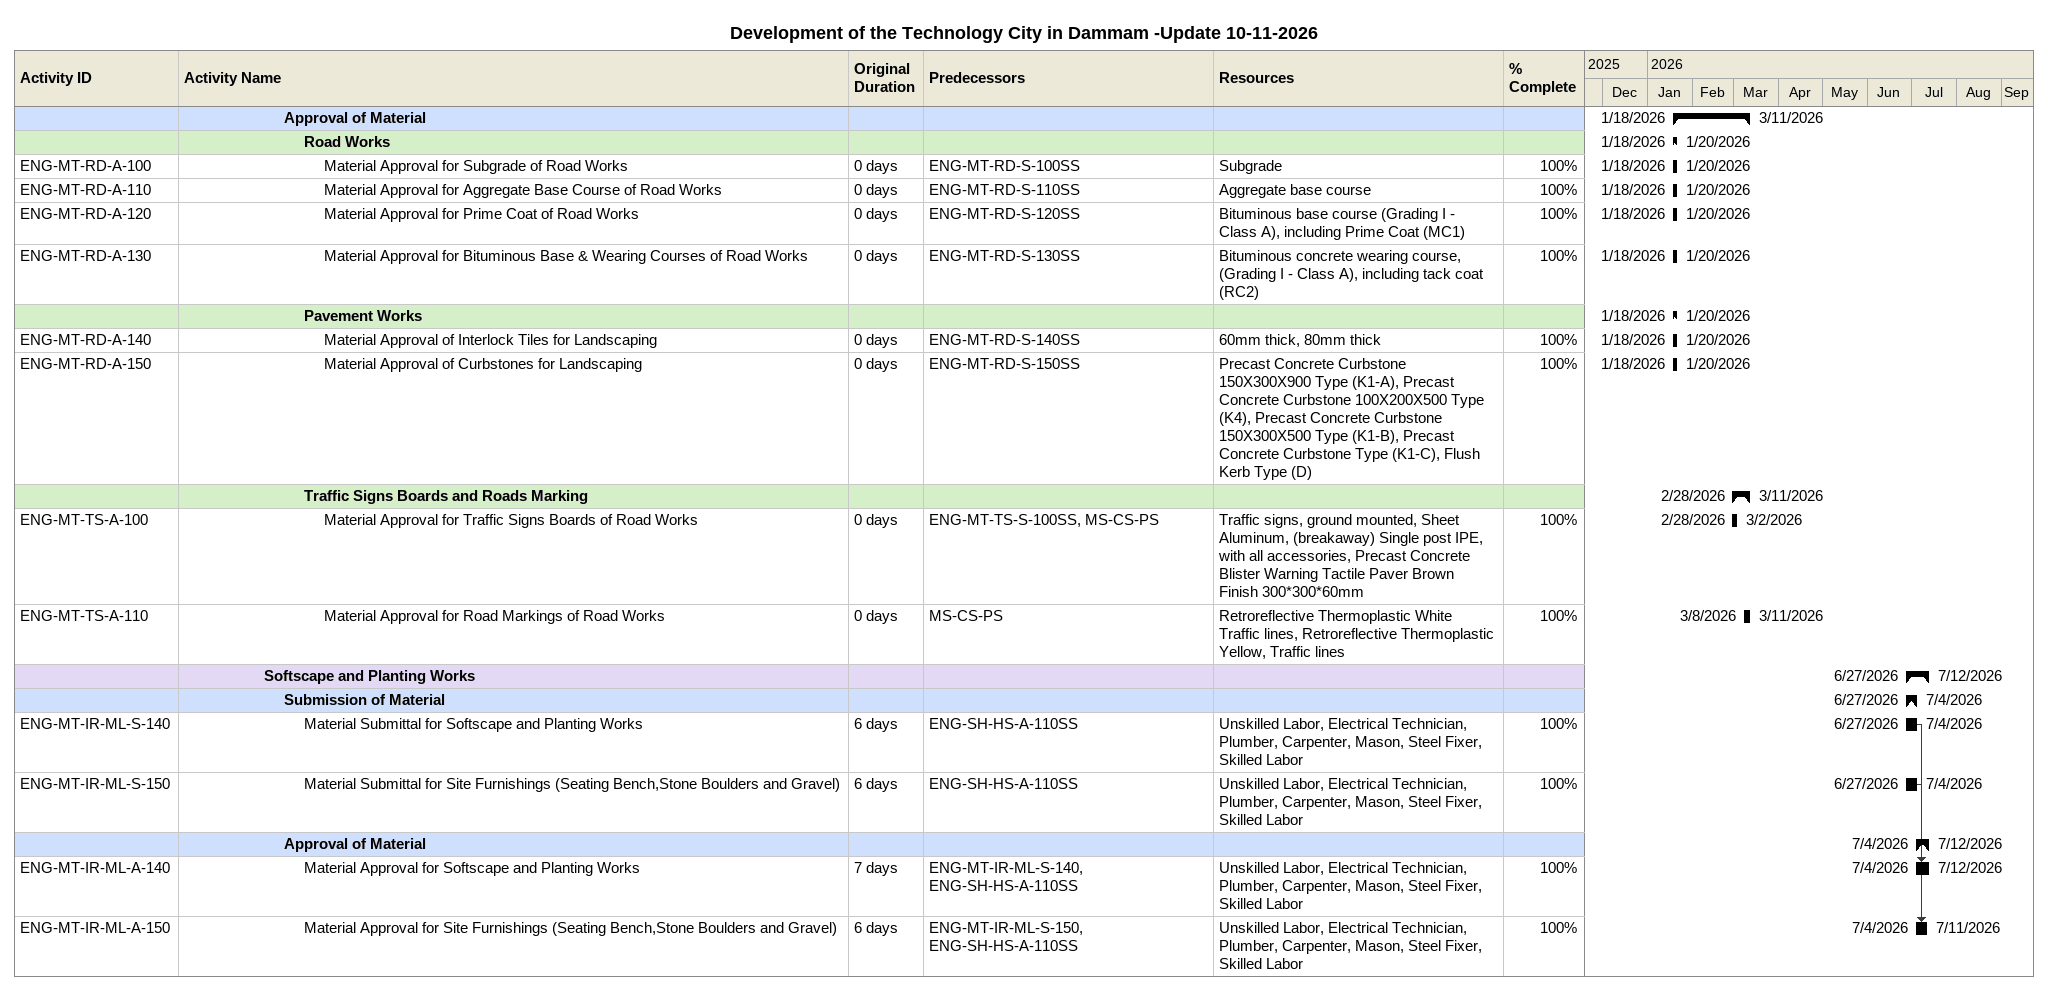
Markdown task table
Development of the Technology City in Dammam -Update 10-11-2026

| ID | Level | Task | Original duration | Start | Finish | Predecessors | Resources | % complete |
|---|---|---|---|---|---|---|---|---|
|  | 6 | **Approval of Material** |  | 2026-01-18 | 2026-03-11 |  |  |  |
|  | 7 | **Road Works** |  | 2026-01-18 | 2026-01-20 |  |  |  |
| ENG-MT-RD-A-100 | 8 | Material Approval for Subgrade of Road Works | 0d | 2026-01-18 | 2026-01-20 | ENG-MT-RD-S-100SS | Subgrade | 100 |
| ENG-MT-RD-A-110 | 8 | Material Approval for Aggregate Base Course of Road Works | 0d | 2026-01-18 | 2026-01-20 | ENG-MT-RD-S-110SS | Aggregate base course | 100 |
| ENG-MT-RD-A-120 | 8 | Material Approval for Prime Coat of Road Works | 0d | 2026-01-18 | 2026-01-20 | ENG-MT-RD-S-120SS | Bituminous base course (Grading I - Class A), including Prime Coat (MC1) | 100 |
| ENG-MT-RD-A-130 | 8 | Material Approval for Bituminous Base & Wearing Courses of Road Works | 0d | 2026-01-18 | 2026-01-20 | ENG-MT-RD-S-130SS | Bituminous concrete wearing course, (Grading I - Class A), including tack coat (RC2) | 100 |
|  | 7 | **Pavement Works** |  | 2026-01-18 | 2026-01-20 |  |  |  |
| ENG-MT-RD-A-140 | 8 | Material Approval of Interlock Tiles for Landscaping | 0d | 2026-01-18 | 2026-01-20 | ENG-MT-RD-S-140SS | 60mm thick, 80mm thick | 100 |
| ENG-MT-RD-A-150 | 8 | Material Approval of Curbstones for Landscaping | 0d | 2026-01-18 | 2026-01-20 | ENG-MT-RD-S-150SS | Precast Concrete Curbstone 150X300X900 Type (K1-A), Precast Concrete Curbstone 100X200X500 Type (K4), Precast Concrete Curbstone 150X300X500 Type (K1-B), Precast Concrete Curbstone Type (K1-C), Flush Kerb Type (D) | 100 |
|  | 7 | **Traffic Signs Boards and Roads Marking** |  | 2026-02-28 | 2026-03-11 |  |  |  |
| ENG-MT-TS-A-100 | 8 | Material Approval for Traffic Signs Boards of Road Works | 0d | 2026-02-28 | 2026-03-02 | ENG-MT-TS-S-100SS, MS-CS-PS | Traffic signs, ground mounted, Sheet Aluminum, (breakaway) Single post IPE, with all accessories, Precast Concrete Blister Warning Tactile Paver Brown Finish 300*300*60mm | 100 |
| ENG-MT-TS-A-110 | 8 | Material Approval for Road Markings of Road Works | 0d | 2026-03-08 | 2026-03-11 | MS-CS-PS | Retroreflective Thermoplastic White Traffic lines, Retroreflective Thermoplastic Yellow, Traffic lines | 100 |
|  | 5 | **Softscape and Planting Works** |  | 2026-06-27 | 2026-07-12 |  |  |  |
|  | 6 | **Submission of Material** |  | 2026-06-27 | 2026-07-04 |  |  |  |
| ENG-MT-IR-ML-S-140 | 7 | Material Submittal for Softscape and Planting Works | 6d | 2026-06-27 | 2026-07-04 | ENG-SH-HS-A-110SS | Unskilled Labor, Electrical Technician, Plumber, Carpenter, Mason, Steel Fixer, Skilled Labor | 100 |
| ENG-MT-IR-ML-S-150 | 7 | Material Submittal for Site Furnishings (Seating Bench,Stone Boulders and Gravel) | 6d | 2026-06-27 | 2026-07-04 | ENG-SH-HS-A-110SS | Unskilled Labor, Electrical Technician, Plumber, Carpenter, Mason, Steel Fixer, Skilled Labor | 100 |
|  | 6 | **Approval of Material** |  | 2026-07-04 | 2026-07-12 |  |  |  |
| ENG-MT-IR-ML-A-140 | 7 | Material Approval for Softscape and Planting Works | 7d | 2026-07-04 | 2026-07-12 | ENG-MT-IR-ML-S-140, ENG-SH-HS-A-110SS | Unskilled Labor, Electrical Technician, Plumber, Carpenter, Mason, Steel Fixer, Skilled Labor | 100 |
| ENG-MT-IR-ML-A-150 | 7 | Material Approval for Site Furnishings (Seating Bench,Stone Boulders and Gravel) | 6d | 2026-07-04 | 2026-07-11 | ENG-MT-IR-ML-S-150, ENG-SH-HS-A-110SS | Unskilled Labor, Electrical Technician, Plumber, Carpenter, Mason, Steel Fixer, Skilled Labor | 100 |
